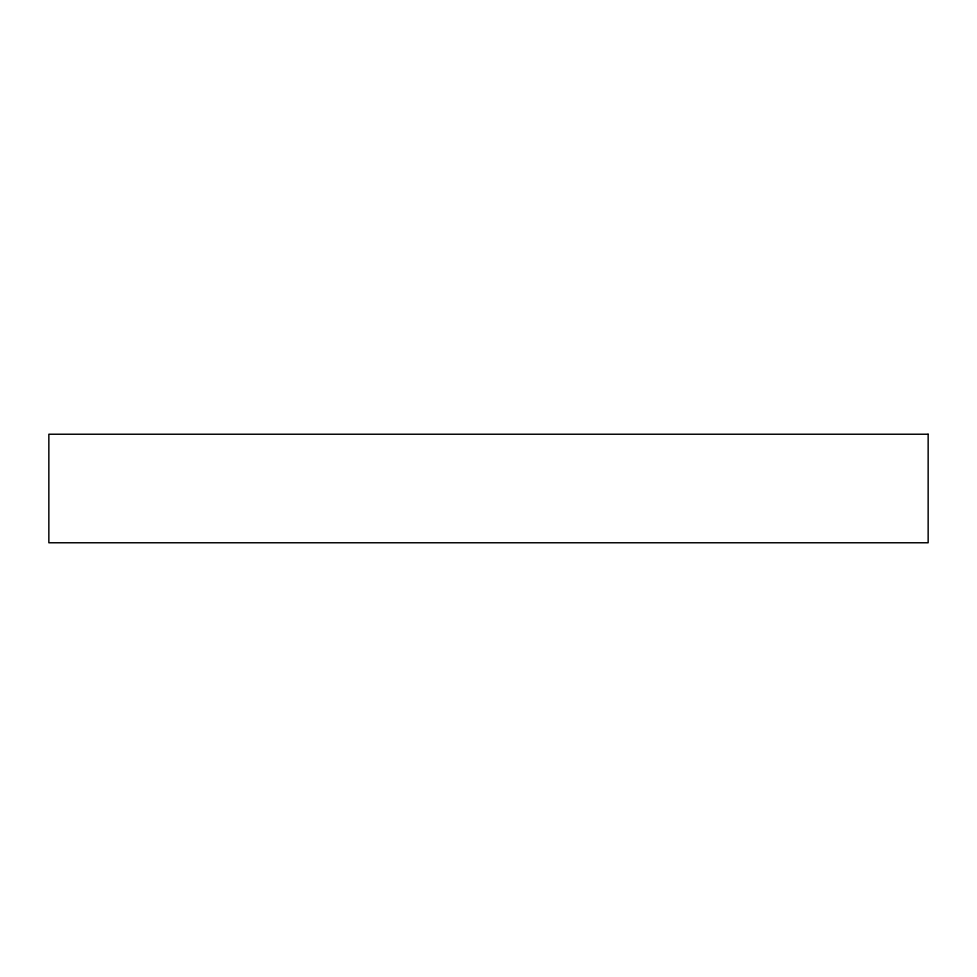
<?xml version="1.0" encoding="UTF-8"?>
<svg xmlns="http://www.w3.org/2000/svg" width="977" height="977" viewBox="0 0 977 977"><rect width="100%" height="100%" fill="white"/><g stroke="black" fill="none" stroke-linecap="round" stroke-linejoin="round"><path stroke-width="1.47" d="M928.15 434.228L48.85 434.228L48.85 542.772L928.15 542.772L928.15 434.228"/></g></svg>
